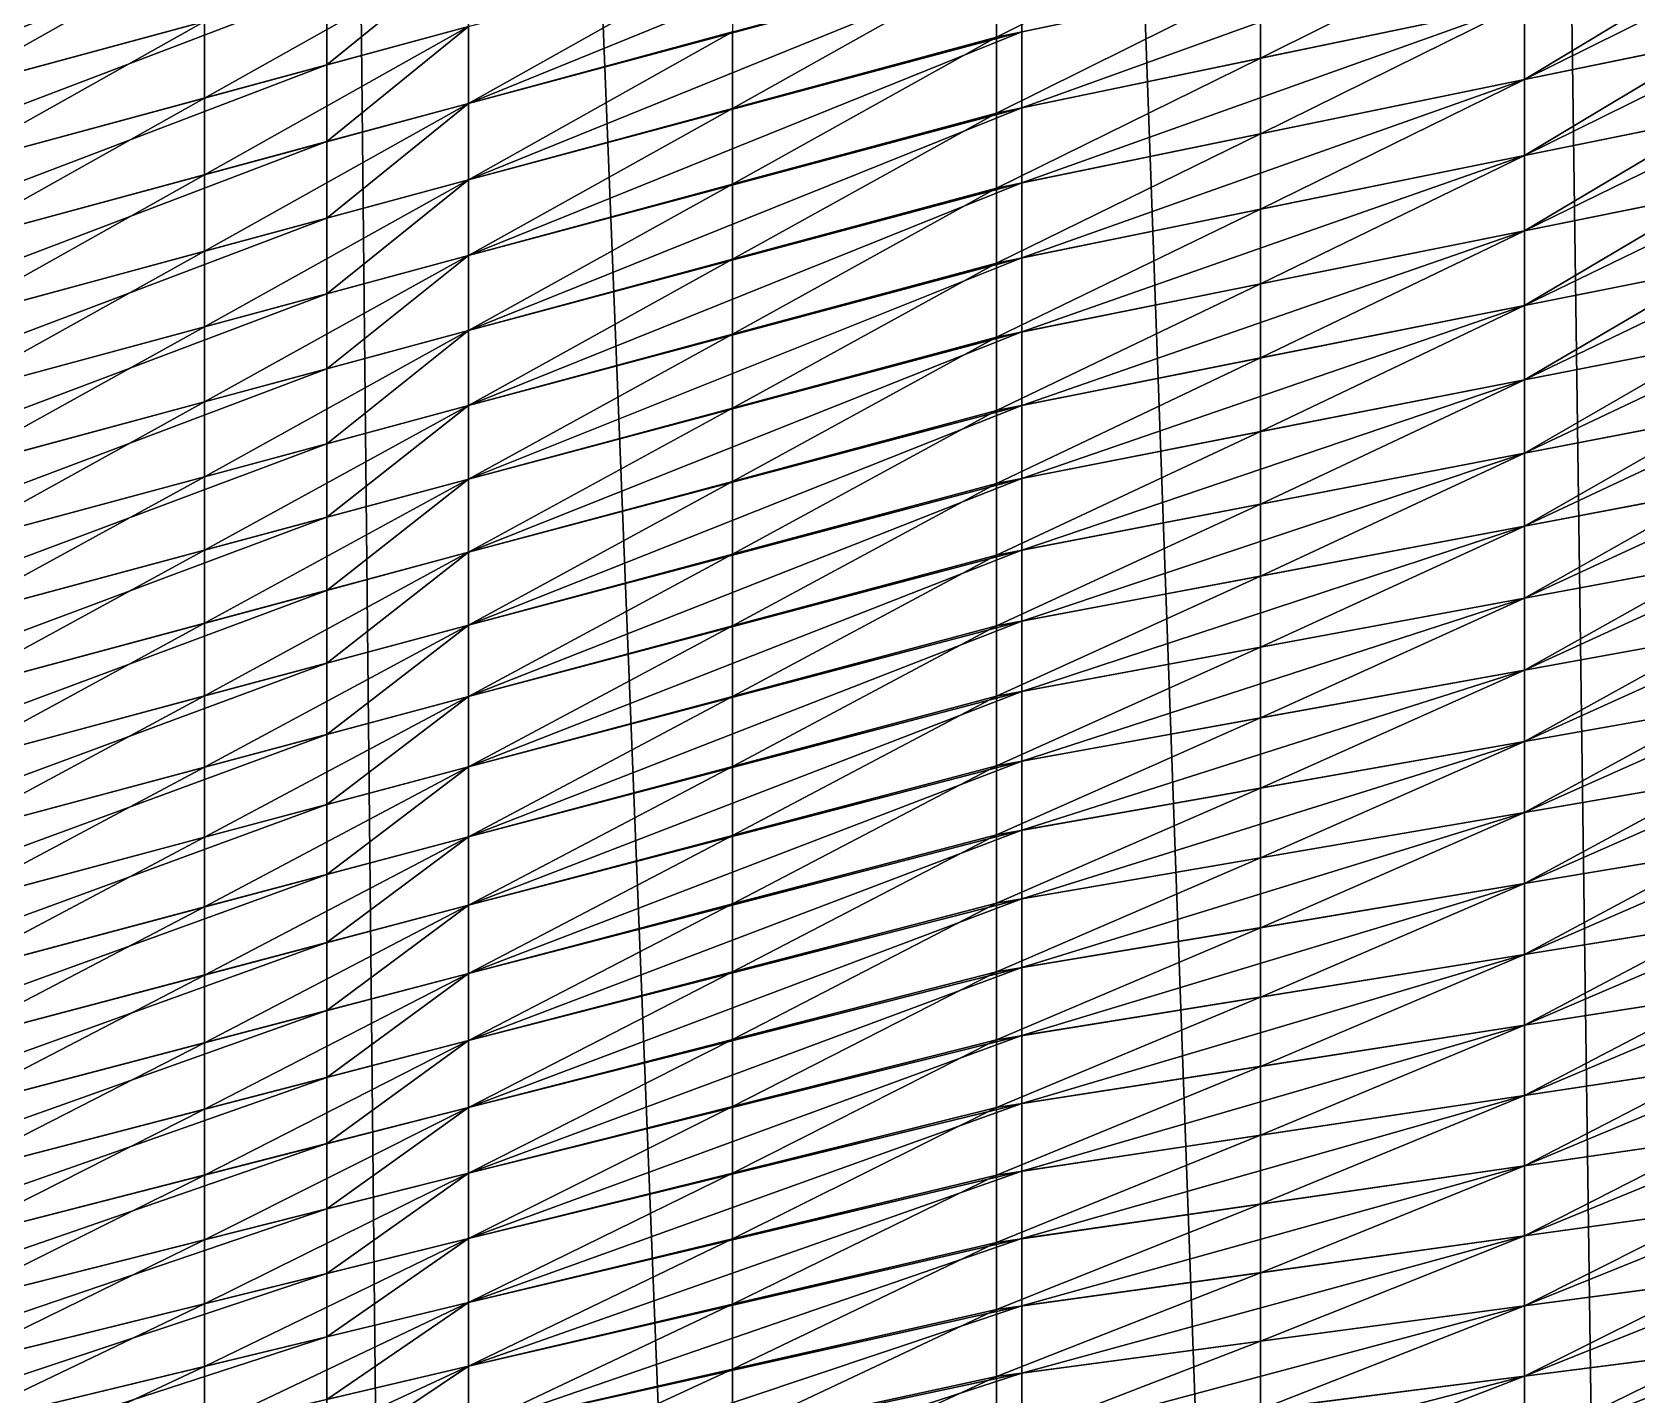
# Model space of a CAD drawing. Header units: metres. Extents: x -3 to 177, y -14 to 14.
# Drawn here: x 19.537 to 22.804, y 4.406 to 7.18 of the extents above; entities that cross this region are included whole.
import ezdxf

# ---------------------------------------------------------------- set-up
doc = ezdxf.new("R2010")
doc.units = ezdxf.units.M
doc.layers.add('ENGINE_ROOM', color=7, linetype='Continuous', true_color=0xa1acbe)
doc.layers.add('HULL', color=7, linetype='Continuous', true_color=0x528ba5)

msp = doc.modelspace()

# ---------------------------------------------------------------- linework, layer by layer
at = {"layer": 'ENGINE_ROOM'}
for points in [[(21.5517, 14.1752, 14.6089), (22.575, -14.2195, 14.6073), (22.575, 14.2195, 14.6073)], [(22.575, 14.2195, 14.6073), (22.9665, -14.2364, 14.6066), (22.9665, 14.2364, 14.6066)], [(22.575, 14.2195, 14.6073), (22.575, -14.2195, 14.6073), (22.9665, -14.2364, 14.6066)], [(20.425, 14.067, 14.613), (21.5517, -14.1752, 14.6089), (21.5517, 14.1752, 14.6089)], [(21.5517, 14.1752, 14.6089), (21.5517, -14.1752, 14.6089), (22.575, -14.2195, 14.6073)], [(20.1369, 14.0386, 14.6141), (20.425, -14.067, 14.613), (20.425, 14.067, 14.613)], [(20.425, 14.067, 14.613), (20.425, -14.067, 14.613), (21.5517, -14.1752, 14.6089)], [(18.7222, 13.8991, 14.6193), (20.1369, -14.0386, 14.6141), (20.1369, 14.0386, 14.6141)], [(20.1369, 14.0386, 14.6141), (20.1369, -14.0386, 14.6141), (20.425, -14.067, 14.613)], [(18.7222, 13.8991, 14.6193), (18.7222, -13.8991, 14.6193), (20.1369, -14.0386, 14.6141)], [(18.7222, 7.0439, 4.9233), (18.7222, 7.2017, 4.9908), (20.1369, 7.585, 4.6714)], [(18.7222, 7.0439, 4.9233), (20.1369, 7.585, 4.6714), (20.1369, 7.4272, 4.5999)], [(20.425, 7.035, 4.3103), (20.425, 7.1912, 4.3862), (21.5517, 7.4931, 4.1228)], [(20.425, 7.035, 4.3103), (21.5517, 7.4931, 4.1228), (21.5517, 7.3367, 4.0443)], [(18.7222, 6.8861, 4.8558), (18.7222, 7.0439, 4.9233), (20.1369, 7.4272, 4.5999)], [(18.7222, 6.8861, 4.8558), (20.1369, 7.4272, 4.5999), (20.1369, 7.2695, 4.5283)], [(21.5517, 7.026, 3.8834), (21.5517, 7.1807, 3.9652), (22.575, 7.3947, 3.7209)], [(21.5517, 7.026, 3.8834), (22.575, 7.3947, 3.7209), (22.575, 7.2384, 3.6387)], [(20.1369, 7.1132, 4.4535), (20.1369, 7.2695, 4.5283), (20.425, 7.3475, 4.4616)], [(20.1369, 7.1132, 4.4535), (20.425, 7.3475, 4.4616), (20.425, 7.1912, 4.3862)], [(20.425, 6.8792, 4.2339), (20.425, 7.035, 4.3103), (21.5517, 7.3367, 4.0443)], [(20.425, 6.8792, 4.2339), (21.5517, 7.3367, 4.0443), (21.5517, 7.1807, 3.9652)], [(22.575, 7.0835, 3.5538), (22.575, 7.2384, 3.6387), (22.9665, 7.3196, 3.5451)], [(22.575, 7.0835, 3.5538), (22.9665, 7.3196, 3.5451), (22.9665, 7.1639, 3.4602)], [(18.7222, 6.7302, 4.7841), (18.7222, 6.8861, 4.8558), (20.1369, 7.2695, 4.5283)], [(18.7222, 6.7302, 4.7841), (20.1369, 7.2695, 4.5283), (20.1369, 7.1132, 4.4535)], [(21.5517, 6.8731, 3.7984), (21.5517, 7.026, 3.8834), (22.575, 7.2384, 3.6387)], [(21.5517, 6.8731, 3.7984), (22.575, 7.2384, 3.6387), (22.575, 7.0835, 3.5538)], [(20.1369, 6.9571, 4.3783), (20.1369, 7.1132, 4.4535), (20.425, 7.1912, 4.3862)], [(20.1369, 6.9571, 4.3783), (20.425, 7.1912, 4.3862), (20.425, 7.035, 4.3103)], [(20.425, 6.7251, 4.1537), (20.425, 6.8792, 4.2339), (21.5517, 7.1807, 3.9652)], [(20.425, 6.7251, 4.1537), (21.5517, 7.1807, 3.9652), (21.5517, 7.026, 3.8834)], [(22.575, 6.9287, 3.4685), (22.575, 7.0835, 3.5538), (22.9665, 7.1639, 3.4602)], [(22.575, 6.9287, 3.4685), (22.9665, 7.1639, 3.4602), (22.9665, 7.0084, 3.375)], [(18.7222, 6.5743, 4.7122), (18.7222, 6.7302, 4.7841), (20.1369, 7.1132, 4.4535)], [(18.7222, 6.5743, 4.7122), (20.1369, 7.1132, 4.4535), (20.1369, 6.9571, 4.3783)], [(21.5517, 6.7204, 3.713), (21.5517, 6.8731, 3.7984), (22.575, 7.0835, 3.5538)], [(21.5517, 6.7204, 3.713), (22.575, 7.0835, 3.5538), (22.575, 6.9287, 3.4685)], [(20.1369, 6.8012, 4.3026), (20.1369, 6.9571, 4.3783), (20.425, 7.035, 4.3103)], [(20.1369, 6.8012, 4.3026), (20.425, 7.035, 4.3103), (20.425, 6.8792, 4.2339)], [(20.425, 6.5725, 4.071), (20.425, 6.7251, 4.1537), (21.5517, 7.026, 3.8834)], [(20.425, 6.5725, 4.071), (21.5517, 7.026, 3.8834), (21.5517, 6.8731, 3.7984)], [(22.575, 6.7758, 3.3802), (22.575, 6.9287, 3.4685), (22.9665, 7.0084, 3.375)], [(22.575, 6.7758, 3.3802), (22.9665, 7.0084, 3.375), (22.9665, 6.8546, 3.287)], [(18.7222, 6.4186, 4.64), (18.7222, 6.5743, 4.7122), (20.1369, 6.9571, 4.3783)], [(18.7222, 6.4186, 4.64), (20.1369, 6.9571, 4.3783), (20.1369, 6.8012, 4.3026)], [(21.5517, 6.5697, 3.624), (21.5517, 6.7204, 3.713), (22.575, 6.9287, 3.4685)], [(21.5517, 6.5697, 3.624), (22.575, 6.9287, 3.4685), (22.575, 6.7758, 3.3802)], [(20.1369, 6.6474, 4.2229), (20.1369, 6.8012, 4.3026), (20.425, 6.8792, 4.2339)], [(20.1369, 6.6474, 4.2229), (20.425, 6.8792, 4.2339), (20.425, 6.7251, 4.1537)], [(20.425, 6.4199, 3.9881), (20.425, 6.5725, 4.071), (21.5517, 6.8731, 3.7984)], [(20.425, 6.4199, 3.9881), (21.5517, 6.8731, 3.7984), (21.5517, 6.7204, 3.713)], [(22.575, 6.6236, 3.2907), (22.575, 6.7758, 3.3802), (22.9665, 6.8546, 3.287)], [(22.575, 6.6236, 3.2907), (22.9665, 6.8546, 3.287), (22.9665, 6.7014, 3.1979)], [(18.7222, 6.2655, 4.5624), (18.7222, 6.4186, 4.64), (20.1369, 6.8012, 4.3026)], [(18.7222, 6.2655, 4.5624), (20.1369, 6.8012, 4.3026), (20.1369, 6.6474, 4.2229)], [(21.5517, 6.4201, 3.5333), (21.5517, 6.5697, 3.624), (22.575, 6.7758, 3.3802)], [(21.5517, 6.4201, 3.5333), (22.575, 6.7758, 3.3802), (22.575, 6.6236, 3.2907)], [(20.1369, 6.4947, 4.1408), (20.1369, 6.6474, 4.2229), (20.425, 6.7251, 4.1537)], [(20.1369, 6.4947, 4.1408), (20.425, 6.7251, 4.1537), (20.425, 6.5725, 4.071)], [(20.425, 6.27, 3.9005), (20.425, 6.4199, 3.9881), (21.5517, 6.7204, 3.713)], [(20.425, 6.27, 3.9005), (21.5517, 6.7204, 3.713), (21.5517, 6.5697, 3.624)], [(22.575, 6.4722, 3.1997), (22.575, 6.6236, 3.2907), (22.9665, 6.7014, 3.1979)], [(22.575, 6.4722, 3.1997), (22.9665, 6.7014, 3.1979), (22.9665, 6.549, 3.1074)], [(18.7222, 6.1131, 4.4834), (18.7222, 6.2655, 4.5624), (20.1369, 6.6474, 4.2229)], [(18.7222, 6.1131, 4.4834), (20.1369, 6.6474, 4.2229), (20.1369, 6.4947, 4.1408)], [(21.5517, 6.2716, 3.4409), (21.5517, 6.4201, 3.5333), (22.575, 6.6236, 3.2907)], [(21.5517, 6.2716, 3.4409), (22.575, 6.6236, 3.2907), (22.575, 6.4722, 3.1997)], [(20.1369, 6.3422, 4.0585), (20.1369, 6.4947, 4.1408), (20.425, 6.5725, 4.071)], [(20.1369, 6.3422, 4.0585), (20.425, 6.5725, 4.071), (20.425, 6.4199, 3.9881)], [(20.425, 6.1211, 3.8113), (20.425, 6.27, 3.9005), (21.5517, 6.5697, 3.624)], [(20.425, 6.1211, 3.8113), (21.5517, 6.5697, 3.624), (21.5517, 6.4201, 3.5333)], [(22.575, 6.3228, 3.1057), (22.575, 6.4722, 3.1997), (22.9665, 6.549, 3.1074)], [(22.575, 6.3228, 3.1057), (22.9665, 6.549, 3.1074), (22.9665, 6.3983, 3.0143)], [(18.7222, 5.9607, 4.4044), (18.7222, 6.1131, 4.4834), (20.1369, 6.4947, 4.1408)], [(18.7222, 5.9607, 4.4044), (20.1369, 6.4947, 4.1408), (20.1369, 6.3422, 4.0585)], [(21.5517, 6.1255, 3.3446), (21.5517, 6.2716, 3.4409), (22.575, 6.4722, 3.1997)], [(21.5517, 6.1255, 3.3446), (22.575, 6.4722, 3.1997), (22.575, 6.3228, 3.1057)], [(20.1369, 6.1925, 3.9714), (20.1369, 6.3422, 4.0585), (20.425, 6.4199, 3.9881)], [(20.1369, 6.1925, 3.9714), (20.425, 6.4199, 3.9881), (20.425, 6.27, 3.9005)], [(20.425, 5.973, 3.7207), (20.425, 6.1211, 3.8113), (21.5517, 6.4201, 3.5333)], [(20.425, 5.973, 3.7207), (21.5517, 6.4201, 3.5333), (21.5517, 6.2716, 3.4409)], [(22.575, 6.1746, 3.0099), (22.575, 6.3228, 3.1057), (22.9665, 6.3983, 3.0143)], [(22.575, 6.1746, 3.0099), (22.9665, 6.3983, 3.0143), (22.9665, 6.2487, 2.9196)], [(18.7222, 5.8117, 4.3191), (18.7222, 5.9607, 4.4044), (20.1369, 6.3422, 4.0585)], [(18.7222, 5.8117, 4.3191), (20.1369, 6.3422, 4.0585), (20.1369, 6.1925, 3.9714)], [(21.5517, 5.981, 3.246), (21.5517, 6.1255, 3.3446), (22.575, 6.3228, 3.1057)], [(21.5517, 5.981, 3.246), (22.575, 6.3228, 3.1057), (22.575, 6.1746, 3.0099)], [(20.1369, 6.0437, 3.8825), (20.1369, 6.1925, 3.9714), (20.425, 6.27, 3.9005)], [(20.1369, 6.0437, 3.8825), (20.425, 6.27, 3.9005), (20.425, 6.1211, 3.8113)], [(20.425, 5.8276, 3.6257), (20.425, 5.973, 3.7207), (21.5517, 6.2716, 3.4409)], [(20.425, 5.8276, 3.6257), (21.5517, 6.2716, 3.4409), (21.5517, 6.1255, 3.3446)], [(22.575, 6.0276, 2.9124), (22.575, 6.1746, 3.0099), (22.9665, 6.2487, 2.9196)], [(22.575, 6.0276, 2.9124), (22.9665, 6.2487, 2.9196), (22.9665, 6.1001, 2.8233)], [(18.7222, 5.6637, 4.2322), (18.7222, 5.8117, 4.3191), (20.1369, 6.1925, 3.9714)], [(18.7222, 5.6637, 4.2322), (20.1369, 6.1925, 3.9714), (20.1369, 6.0437, 3.8825)], [(21.5517, 5.838, 3.1451), (21.5517, 5.981, 3.246), (22.575, 6.1746, 3.0099)], [(21.5517, 5.838, 3.1451), (22.575, 6.1746, 3.0099), (22.575, 6.0276, 2.9124)], [(20.1369, 5.8957, 3.7924), (20.1369, 6.0437, 3.8825), (20.425, 6.1211, 3.8113)], [(20.1369, 5.8957, 3.7924), (20.425, 6.1211, 3.8113), (20.425, 5.973, 3.7207)], [(20.425, 5.6844, 3.5276), (20.425, 5.8276, 3.6257), (21.5517, 6.1255, 3.3446)], [(20.425, 5.6844, 3.5276), (21.5517, 6.1255, 3.3446), (21.5517, 5.981, 3.246)], [(22.575, 5.8814, 2.8137), (22.575, 6.0276, 2.9124), (22.9665, 6.1001, 2.8233)], [(22.575, 5.8814, 2.8137), (22.9665, 6.1001, 2.8233), (22.9665, 5.9523, 2.7261)], [(18.7222, 5.5161, 4.1446), (18.7222, 5.6637, 4.2322), (20.1369, 6.0437, 3.8825)], [(18.7222, 5.5161, 4.1446), (20.1369, 6.0437, 3.8825), (20.1369, 5.8957, 3.7924)], [(21.5517, 5.6962, 3.0427), (21.5517, 5.838, 3.1451), (22.575, 6.0276, 2.9124)], [(21.5517, 5.6962, 3.0427), (22.575, 6.0276, 2.9124), (22.575, 5.8814, 2.8137)], [(20.425, 5.5423, 3.4278), (20.425, 5.6844, 3.5276), (21.5517, 5.981, 3.246)], [(20.425, 5.5423, 3.4278), (21.5517, 5.981, 3.246), (21.5517, 5.838, 3.1451)], [(20.1369, 5.7505, 3.6978), (20.1369, 5.8957, 3.7924), (20.425, 5.973, 3.7207)], [(20.1369, 5.7505, 3.6978), (20.425, 5.973, 3.7207), (20.425, 5.8276, 3.6257)], [(22.575, 5.7361, 2.7138), (22.575, 5.8814, 2.8137), (22.9665, 5.9523, 2.7261)], [(22.575, 5.7361, 2.7138), (22.9665, 5.9523, 2.7261), (22.9665, 5.8052, 2.6278)], [(18.7222, 5.3716, 4.0519), (18.7222, 5.5161, 4.1446), (20.1369, 5.8957, 3.7924)], [(18.7222, 5.3716, 4.0519), (20.1369, 5.8957, 3.7924), (20.1369, 5.7505, 3.6978)], [(21.5517, 5.5556, 2.9386), (21.5517, 5.6962, 3.0427), (22.575, 5.8814, 2.8137)], [(21.5517, 5.5556, 2.9386), (22.575, 5.8814, 2.8137), (22.575, 5.7361, 2.7138)], [(20.1369, 5.6075, 3.5999), (20.1369, 5.7505, 3.6978), (20.425, 5.8276, 3.6257)], [(20.1369, 5.6075, 3.5999), (20.425, 5.8276, 3.6257), (20.425, 5.6844, 3.5276)], [(20.425, 5.4027, 3.3245), (20.425, 5.5423, 3.4278), (21.5517, 5.838, 3.1451)], [(20.425, 5.4027, 3.3245), (21.5517, 5.838, 3.1451), (21.5517, 5.6962, 3.0427)], [(22.575, 5.5913, 2.6133), (22.575, 5.7361, 2.7138), (22.9665, 5.8052, 2.6278)], [(22.575, 5.5913, 2.6133), (22.9665, 5.8052, 2.6278), (22.9665, 5.6585, 2.5291)], [(18.7222, 5.23, 3.9548), (18.7222, 5.3716, 4.0519), (20.1369, 5.7505, 3.6978)], [(18.7222, 5.23, 3.9548), (20.1369, 5.7505, 3.6978), (20.1369, 5.6075, 3.5999)], [(21.5517, 5.4156, 2.8336), (21.5517, 5.5556, 2.9386), (22.575, 5.7361, 2.7138)], [(21.5517, 5.4156, 2.8336), (22.575, 5.7361, 2.7138), (22.575, 5.5913, 2.6133)], [(20.425, 5.2641, 3.2199), (20.425, 5.4027, 3.3245), (21.5517, 5.6962, 3.0427)], [(20.425, 5.2641, 3.2199), (21.5517, 5.6962, 3.0427), (21.5517, 5.5556, 2.9386)], [(20.1369, 5.4656, 3.5004), (20.1369, 5.6075, 3.5999), (20.425, 5.6844, 3.5276)], [(20.1369, 5.4656, 3.5004), (20.425, 5.6844, 3.5276), (20.425, 5.5423, 3.4278)], [(22.575, 5.4467, 2.5126), (22.575, 5.5913, 2.6133), (22.9665, 5.6585, 2.5291)], [(22.575, 5.4467, 2.5126), (22.9665, 5.6585, 2.5291), (22.9665, 5.512, 2.4301)], [(18.7222, 5.089, 3.8569), (18.7222, 5.23, 3.9548), (20.1369, 5.6075, 3.5999)], [(18.7222, 5.089, 3.8569), (20.1369, 5.6075, 3.5999), (20.1369, 5.4656, 3.5004)], [(21.5517, 5.2761, 2.7281), (21.5517, 5.4156, 2.8336), (22.575, 5.5913, 2.6133)], [(21.5517, 5.2761, 2.7281), (22.575, 5.5913, 2.6133), (22.575, 5.4467, 2.5126)], [(20.425, 5.1273, 3.1132), (20.425, 5.2641, 3.2199), (21.5517, 5.5556, 2.9386)], [(20.425, 5.1273, 3.1132), (21.5517, 5.5556, 2.9386), (21.5517, 5.4156, 2.8336)], [(20.1369, 5.3266, 3.3969), (20.1369, 5.4656, 3.5004), (20.425, 5.5423, 3.4278)], [(20.1369, 5.3266, 3.3969), (20.425, 5.5423, 3.4278), (20.425, 5.4027, 3.3245)], [(22.575, 5.3027, 2.4111), (22.575, 5.4467, 2.5126), (22.9665, 5.512, 2.4301)], [(22.575, 5.3027, 2.4111), (22.9665, 5.512, 2.4301), (22.9665, 5.3659, 2.3307)], [(18.7222, 4.9527, 3.7526), (18.7222, 5.089, 3.8569), (20.1369, 5.4656, 3.5004)], [(18.7222, 4.9527, 3.7526), (20.1369, 5.4656, 3.5004), (20.1369, 5.3266, 3.3969)], [(21.5517, 5.1375, 2.6214), (21.5517, 5.2761, 2.7281), (22.575, 5.4467, 2.5126)], [(21.5517, 5.1375, 2.6214), (22.575, 5.4467, 2.5126), (22.575, 5.3027, 2.4111)], [(20.1369, 5.1885, 3.2923), (20.1369, 5.3266, 3.3969), (20.425, 5.4027, 3.3245)], [(20.1369, 5.1885, 3.2923), (20.425, 5.4027, 3.3245), (20.425, 5.2641, 3.2199)], [(20.425, 4.9914, 3.0052), (20.425, 5.1273, 3.1132), (21.5517, 5.4156, 2.8336)], [(20.425, 4.9914, 3.0052), (21.5517, 5.4156, 2.8336), (21.5517, 5.2761, 2.7281)], [(22.575, 5.1588, 2.3096), (22.575, 5.3027, 2.4111), (22.9665, 5.3659, 2.3307)], [(22.575, 5.1588, 2.3096), (22.9665, 5.3659, 2.3307), (22.9665, 5.2199, 2.2312)], [(18.7222, 4.8169, 3.6475), (18.7222, 4.9527, 3.7526), (20.1369, 5.3266, 3.3969)], [(18.7222, 4.8169, 3.6475), (20.1369, 5.3266, 3.3969), (20.1369, 5.1885, 3.2923)], [(21.5517, 4.9989, 2.5146), (21.5517, 5.1375, 2.6214), (22.575, 5.3027, 2.4111)], [(21.5517, 4.9989, 2.5146), (22.575, 5.3027, 2.4111), (22.575, 5.1588, 2.3096)], [(20.1369, 5.0524, 3.1851), (20.1369, 5.1885, 3.2923), (20.425, 5.2641, 3.2199)], [(20.1369, 5.0524, 3.1851), (20.425, 5.2641, 3.2199), (20.425, 5.1273, 3.1132)], [(20.425, 4.8576, 2.895), (20.425, 4.9914, 3.0052), (21.5517, 5.2761, 2.7281)], [(20.425, 4.8576, 2.895), (21.5517, 5.2761, 2.7281), (21.5517, 5.1375, 2.6214)], [(22.575, 5.0156, 2.2071), (22.575, 5.1588, 2.3096), (22.9665, 5.2199, 2.2312)], [(22.575, 5.0156, 2.2071), (22.9665, 5.2199, 2.2312), (22.9665, 5.0746, 2.1308)], [(18.7222, 4.6845, 3.5384), (18.7222, 4.8169, 3.6475), (20.1369, 5.1885, 3.2923)], [(18.7222, 4.6845, 3.5384), (20.1369, 5.1885, 3.2923), (20.1369, 5.0524, 3.1851)], [(20.425, 4.7246, 2.7839), (20.425, 4.8576, 2.895), (21.5517, 5.1375, 2.6214)], [(20.425, 4.7246, 2.7839), (21.5517, 5.1375, 2.6214), (21.5517, 4.9989, 2.5146)], [(21.5517, 4.8614, 2.4064), (21.5517, 4.9989, 2.5146), (22.575, 5.1588, 2.3096)], [(21.5517, 4.8614, 2.4064), (22.575, 5.1588, 2.3096), (22.575, 5.0156, 2.2071)], [(20.1369, 4.9175, 3.0766), (20.1369, 5.0524, 3.1851), (20.425, 5.1273, 3.1132)], [(20.1369, 4.9175, 3.0766), (20.425, 5.1273, 3.1132), (20.425, 4.9914, 3.0052)], [(22.575, 4.8725, 2.1044), (22.575, 5.0156, 2.2071), (22.9665, 5.0746, 2.1308)], [(22.575, 4.8725, 2.1044), (22.9665, 5.0746, 2.1308), (22.9665, 4.9293, 2.0303)], [(18.7222, 4.5542, 3.4269), (18.7222, 4.6845, 3.5384), (20.1369, 5.0524, 3.1851)], [(18.7222, 4.5542, 3.4269), (20.1369, 5.0524, 3.1851), (20.1369, 4.9175, 3.0766)], [(20.425, 4.5939, 2.6705), (20.425, 4.7246, 2.7839), (21.5517, 4.9989, 2.5146)], [(20.425, 4.5939, 2.6705), (21.5517, 4.9989, 2.5146), (21.5517, 4.8614, 2.4064)], [(21.5517, 4.7241, 2.2981), (21.5517, 4.8614, 2.4064), (22.575, 5.0156, 2.2071)], [(21.5517, 4.7241, 2.2981), (22.575, 5.0156, 2.2071), (22.575, 4.8725, 2.1044)], [(20.1369, 4.7849, 2.9654), (20.1369, 4.9175, 3.0766), (20.425, 4.9914, 3.0052)], [(20.1369, 4.7849, 2.9654), (20.425, 4.9914, 3.0052), (20.425, 4.8576, 2.895)], [(18.7222, 4.4275, 3.3115), (18.7222, 4.5542, 3.4269), (20.1369, 4.9175, 3.0766)], [(18.7222, 4.4275, 3.3115), (20.1369, 4.9175, 3.0766), (20.1369, 4.7849, 2.9654)], [(22.575, 4.7296, 2.0017), (22.575, 4.8725, 2.1044), (22.9665, 4.9293, 2.0303)], [(22.575, 4.7296, 2.0017), (22.9665, 4.9293, 2.0303), (22.9665, 4.7841, 1.9299)], [(21.5517, 4.5871, 2.1893), (21.5517, 4.7241, 2.2981), (22.575, 4.8725, 2.1044)], [(21.5517, 4.5871, 2.1893), (22.575, 4.8725, 2.1044), (22.575, 4.7296, 2.0017)], [(20.1369, 4.6533, 2.8533), (20.1369, 4.7849, 2.9654), (20.425, 4.8576, 2.895)], [(20.1369, 4.6533, 2.8533), (20.425, 4.8576, 2.895), (20.425, 4.7246, 2.7839)], [(20.425, 4.4644, 2.556), (20.425, 4.5939, 2.6705), (21.5517, 4.8614, 2.4064)], [(20.425, 4.4644, 2.556), (21.5517, 4.8614, 2.4064), (21.5517, 4.7241, 2.2981)], [(18.7222, 4.3029, 3.1941), (18.7222, 4.4275, 3.3115), (20.1369, 4.7849, 2.9654)], [(18.7222, 4.3029, 3.1941), (20.1369, 4.7849, 2.9654), (20.1369, 4.6533, 2.8533)], [(22.575, 4.5871, 1.8985), (22.575, 4.7296, 2.0017), (22.9665, 4.7841, 1.9299)], [(22.575, 4.5871, 1.8985), (22.9665, 4.7841, 1.9299), (22.9665, 4.6393, 1.8291)], [(20.1369, 4.5243, 2.7385), (20.1369, 4.6533, 2.8533), (20.425, 4.7246, 2.7839)], [(20.1369, 4.5243, 2.7385), (20.425, 4.7246, 2.7839), (20.425, 4.5939, 2.6705)], [(20.425, 4.3365, 2.4401), (20.425, 4.4644, 2.556), (21.5517, 4.7241, 2.2981)], [(20.425, 4.3365, 2.4401), (21.5517, 4.7241, 2.2981), (21.5517, 4.5871, 2.1893)], [(21.5517, 4.4506, 2.0799), (21.5517, 4.5871, 2.1893), (22.575, 4.7296, 2.0017)], [(21.5517, 4.4506, 2.0799), (22.575, 4.7296, 2.0017), (22.575, 4.5871, 1.8985)], [(18.7222, 4.1824, 3.0728), (18.7222, 4.3029, 3.1941), (20.1369, 4.6533, 2.8533)], [(18.7222, 4.1824, 3.0728), (20.1369, 4.6533, 2.8533), (20.1369, 4.5243, 2.7385)], [(22.575, 4.4445, 1.7954), (22.575, 4.5871, 1.8985), (22.9665, 4.6393, 1.8291)], [(22.575, 4.4445, 1.7954), (22.9665, 4.6393, 1.8291), (22.9665, 4.4944, 1.7285)], [(20.1369, 4.3968, 2.6224), (20.1369, 4.5243, 2.7385), (20.425, 4.5939, 2.6705)], [(20.1369, 4.3968, 2.6224), (20.425, 4.5939, 2.6705), (20.425, 4.4644, 2.556)], [(20.425, 4.2098, 2.3231), (20.425, 4.3365, 2.4401), (21.5517, 4.5871, 2.1893)], [(20.425, 4.2098, 2.3231), (21.5517, 4.5871, 2.1893), (21.5517, 4.4506, 2.0799)], [(21.5517, 4.3142, 1.9704), (21.5517, 4.4506, 2.0799), (22.575, 4.5871, 1.8985)], [(21.5517, 4.3142, 1.9704), (22.575, 4.5871, 1.8985), (22.575, 4.4445, 1.7954)], [(18.7222, 4.065, 2.9489), (18.7222, 4.1824, 3.0728), (20.1369, 4.5243, 2.7385)], [(18.7222, 4.065, 2.9489), (20.1369, 4.5243, 2.7385), (20.1369, 4.3968, 2.6224)], [(22.575, 4.3021, 1.6922), (22.575, 4.4445, 1.7954), (22.9665, 4.4944, 1.7285)], [(22.575, 4.3021, 1.6922), (22.9665, 4.4944, 1.7285), (22.9665, 4.3495, 1.6278)], [(20.1369, 4.2713, 2.5047), (20.1369, 4.3968, 2.6224), (20.425, 4.4644, 2.556)], [(20.1369, 4.2713, 2.5047), (20.425, 4.4644, 2.556), (20.425, 4.3365, 2.4401)], [(20.425, 4.084, 2.2055), (20.425, 4.2098, 2.3231), (21.5517, 4.4506, 2.0799)], [(20.425, 4.084, 2.2055), (21.5517, 4.4506, 2.0799), (21.5517, 4.3142, 1.9704)], [(21.5517, 4.1781, 1.8606), (21.5517, 4.3142, 1.9704), (22.575, 4.4445, 1.7954)], [(21.5517, 4.1781, 1.8606), (22.575, 4.4445, 1.7954), (22.575, 4.3021, 1.6922)]]:
    msp.add_3dface(points, dxfattribs=at)
at = {"layer": 'HULL'}
for points in [[(21.5, 7.1699, 3.9775), (21.5, 7.3259, 4.0566), (22.0375, 7.439, 3.9287)], [(21.5, 7.1699, 3.9775), (22.0375, 7.439, 3.9287), (22.0375, 7.2823, 3.8492)], [(22.0375, 7.1268, 3.7672), (22.0375, 7.2823, 3.8492), (22.575, 7.3947, 3.7209)], [(22.0375, 7.1268, 3.7672), (22.575, 7.3947, 3.7209), (22.575, 7.2384, 3.6387)], [(19.35, 7.0562, 4.7104), (19.35, 7.214, 4.7798), (19.8875, 7.3596, 4.6569)], [(19.35, 7.0562, 4.7104), (19.8875, 7.3596, 4.6569), (19.8875, 7.2019, 4.586)], [(19.8875, 7.0456, 4.5118), (19.8875, 7.2019, 4.586), (20.425, 7.3475, 4.4616)], [(19.8875, 7.0456, 4.5118), (20.425, 7.3475, 4.4616), (20.425, 7.1912, 4.3862)], [(20.425, 7.035, 4.3103), (20.425, 7.1912, 4.3862), (20.9625, 7.3367, 4.2606)], [(20.425, 7.035, 4.3103), (20.9625, 7.3367, 4.2606), (20.9625, 7.1804, 4.1835)], [(20.9625, 7.0245, 4.1057), (20.9625, 7.1804, 4.1835), (21.5, 7.3259, 4.0566)], [(20.9625, 7.0245, 4.1057), (21.5, 7.3259, 4.0566), (21.5, 7.1699, 3.9775)], [(22.575, 7.0835, 3.5538), (22.575, 7.2384, 3.6387), (23.1125, 7.3499, 3.5101)], [(22.575, 7.0835, 3.5538), (23.1125, 7.3499, 3.5101), (23.1125, 7.194, 3.4253)], [(21.5, 7.0153, 3.8958), (21.5, 7.1699, 3.9775), (22.0375, 7.2823, 3.8492)], [(21.5, 7.0153, 3.8958), (22.0375, 7.2823, 3.8492), (22.0375, 7.1268, 3.7672)], [(22.0375, 6.973, 3.6822), (22.0375, 7.1268, 3.7672), (22.575, 7.2384, 3.6387)], [(22.0375, 6.973, 3.6822), (22.575, 7.2384, 3.6387), (22.575, 7.0835, 3.5538)], [(19.35, 6.9001, 4.6374), (19.35, 7.0562, 4.7104), (19.8875, 7.2019, 4.586)], [(19.35, 6.9001, 4.6374), (19.8875, 7.2019, 4.586), (19.8875, 7.0456, 4.5118)], [(19.8875, 6.8896, 4.4371), (19.8875, 7.0456, 4.5118), (20.425, 7.1912, 4.3862)], [(19.8875, 6.8896, 4.4371), (20.425, 7.1912, 4.3862), (20.425, 7.035, 4.3103)], [(22.575, 6.9287, 3.4685), (22.575, 7.0835, 3.5538), (23.1125, 7.194, 3.4253)], [(22.575, 6.9287, 3.4685), (23.1125, 7.194, 3.4253), (23.1125, 7.0382, 3.3401)], [(20.425, 6.8792, 4.2339), (20.425, 7.035, 4.3103), (20.9625, 7.1804, 4.1835)], [(20.425, 6.8792, 4.2339), (20.9625, 7.1804, 4.1835), (20.9625, 7.0245, 4.1057)], [(20.9625, 6.8702, 4.0248), (20.9625, 7.0245, 4.1057), (21.5, 7.1699, 3.9775)], [(20.9625, 6.8702, 4.0248), (21.5, 7.1699, 3.9775), (21.5, 7.0153, 3.8958)], [(21.5, 6.8625, 3.8107), (21.5, 7.0153, 3.8958), (22.0375, 7.1268, 3.7672)], [(21.5, 6.8625, 3.8107), (22.0375, 7.1268, 3.7672), (22.0375, 6.973, 3.6822)], [(22.0375, 6.8193, 3.5969), (22.0375, 6.973, 3.6822), (22.575, 7.0835, 3.5538)], [(22.0375, 6.8193, 3.5969), (22.575, 7.0835, 3.5538), (22.575, 6.9287, 3.4685)], [(19.35, 6.7442, 4.564), (19.35, 6.9001, 4.6374), (19.8875, 7.0456, 4.5118)], [(19.35, 6.7442, 4.564), (19.8875, 7.0456, 4.5118), (19.8875, 6.8896, 4.4371)], [(19.8875, 6.7338, 4.3621), (19.8875, 6.8896, 4.4371), (20.425, 7.035, 4.3103)], [(19.8875, 6.7338, 4.3621), (20.425, 7.035, 4.3103), (20.425, 6.8792, 4.2339)], [(20.425, 6.7251, 4.1537), (20.425, 6.8792, 4.2339), (20.9625, 7.0245, 4.1057)], [(20.425, 6.7251, 4.1537), (20.9625, 7.0245, 4.1057), (20.9625, 6.8702, 4.0248)], [(22.575, 6.7758, 3.3802), (22.575, 6.9287, 3.4685), (23.1125, 7.0382, 3.3401)], [(22.575, 6.7758, 3.3802), (23.1125, 7.0382, 3.3401), (23.1125, 6.884, 3.2522)], [(20.9625, 6.7175, 3.9409), (20.9625, 6.8702, 4.0248), (21.5, 7.0153, 3.8958)], [(20.9625, 6.7175, 3.9409), (21.5, 7.0153, 3.8958), (21.5, 6.8625, 3.8107)], [(21.5, 6.7098, 3.7254), (21.5, 6.8625, 3.8107), (22.0375, 6.973, 3.6822)], [(21.5, 6.7098, 3.7254), (22.0375, 6.973, 3.6822), (22.0375, 6.8193, 3.5969)], [(22.0375, 6.6676, 3.5083), (22.0375, 6.8193, 3.5969), (22.575, 6.9287, 3.4685)], [(22.0375, 6.6676, 3.5083), (22.575, 6.9287, 3.4685), (22.575, 6.7758, 3.3802)], [(19.35, 6.5884, 4.4903), (19.35, 6.7442, 4.564), (19.8875, 6.8896, 4.4371)], [(19.35, 6.5884, 4.4903), (19.8875, 6.8896, 4.4371), (19.8875, 6.7338, 4.3621)], [(19.8875, 6.58, 4.2827), (19.8875, 6.7338, 4.3621), (20.425, 6.8792, 4.2339)], [(19.8875, 6.58, 4.2827), (20.425, 6.8792, 4.2339), (20.425, 6.7251, 4.1537)], [(20.425, 6.5725, 4.071), (20.425, 6.7251, 4.1537), (20.9625, 6.8702, 4.0248)], [(20.425, 6.5725, 4.071), (20.9625, 6.8702, 4.0248), (20.9625, 6.7175, 3.9409)], [(20.9625, 6.5649, 3.8567), (20.9625, 6.7175, 3.9409), (21.5, 6.8625, 3.8107)], [(20.9625, 6.5649, 3.8567), (21.5, 6.8625, 3.8107), (21.5, 6.7098, 3.7254)], [(22.575, 6.6236, 3.2907), (22.575, 6.7758, 3.3802), (23.1125, 6.884, 3.2522)], [(22.575, 6.6236, 3.2907), (23.1125, 6.884, 3.2522), (23.1125, 6.7304, 3.1633)], [(21.5, 6.5593, 3.6363), (21.5, 6.7098, 3.7254), (22.0375, 6.8193, 3.5969)], [(21.5, 6.5593, 3.6363), (22.0375, 6.8193, 3.5969), (22.0375, 6.6676, 3.5083)], [(22.0375, 6.5167, 3.4181), (22.0375, 6.6676, 3.5083), (22.575, 6.7758, 3.3802)], [(22.0375, 6.5167, 3.4181), (22.575, 6.7758, 3.3802), (22.575, 6.6236, 3.2907)], [(19.35, 6.4349, 4.4117), (19.35, 6.5884, 4.4903), (19.8875, 6.7338, 4.3621)], [(19.35, 6.4349, 4.4117), (19.8875, 6.7338, 4.3621), (19.8875, 6.58, 4.2827)], [(22.575, 6.4722, 3.1997), (22.575, 6.6236, 3.2907), (23.1125, 6.7304, 3.1633)], [(22.575, 6.4722, 3.1997), (23.1125, 6.7304, 3.1633), (23.1125, 6.5776, 3.073)], [(19.8875, 6.4275, 4.2012), (19.8875, 6.58, 4.2827), (20.425, 6.7251, 4.1537)], [(19.8875, 6.4275, 4.2012), (20.425, 6.7251, 4.1537), (20.425, 6.5725, 4.071)], [(20.425, 6.4199, 3.9881), (20.425, 6.5725, 4.071), (20.9625, 6.7175, 3.9409)], [(20.425, 6.4199, 3.9881), (20.9625, 6.7175, 3.9409), (20.9625, 6.5649, 3.8567)], [(20.9625, 6.4147, 3.7684), (20.9625, 6.5649, 3.8567), (21.5, 6.7098, 3.7254)], [(20.9625, 6.4147, 3.7684), (21.5, 6.7098, 3.7254), (21.5, 6.5593, 3.6363)], [(21.5, 6.4098, 3.5456), (21.5, 6.5593, 3.6363), (22.0375, 6.6676, 3.5083)], [(21.5, 6.4098, 3.5456), (22.0375, 6.6676, 3.5083), (22.0375, 6.5167, 3.4181)], [(22.0375, 6.3668, 3.3264), (22.0375, 6.5167, 3.4181), (22.575, 6.6236, 3.2907)], [(22.0375, 6.3668, 3.3264), (22.575, 6.6236, 3.2907), (22.575, 6.4722, 3.1997)], [(19.35, 6.2824, 4.3314), (19.35, 6.4349, 4.4117), (19.8875, 6.58, 4.2827)], [(19.35, 6.2824, 4.3314), (19.8875, 6.58, 4.2827), (19.8875, 6.4275, 4.2012)], [(19.8875, 6.275, 4.1195), (19.8875, 6.4275, 4.2012), (20.425, 6.5725, 4.071)], [(19.8875, 6.275, 4.1195), (20.425, 6.5725, 4.071), (20.425, 6.4199, 3.9881)], [(22.575, 6.3228, 3.1057), (22.575, 6.4722, 3.1997), (23.1125, 6.5776, 3.073)], [(22.575, 6.3228, 3.1057), (23.1125, 6.5776, 3.073), (23.1125, 6.4265, 2.9802)], [(20.425, 6.27, 3.9005), (20.425, 6.4199, 3.9881), (20.9625, 6.5649, 3.8567)], [(20.425, 6.27, 3.9005), (20.9625, 6.5649, 3.8567), (20.9625, 6.4147, 3.7684)], [(20.9625, 6.2655, 3.6784), (20.9625, 6.4147, 3.7684), (21.5, 6.5593, 3.6363)], [(20.9625, 6.2655, 3.6784), (21.5, 6.5593, 3.6363), (21.5, 6.4098, 3.5456)], [(21.5, 6.2614, 3.4531), (21.5, 6.4098, 3.5456), (22.0375, 6.5167, 3.4181)], [(21.5, 6.2614, 3.4531), (22.0375, 6.5167, 3.4181), (22.0375, 6.3668, 3.3264)], [(22.0375, 6.2192, 3.2312), (22.0375, 6.3668, 3.3264), (22.575, 6.4722, 3.1997)], [(22.0375, 6.2192, 3.2312), (22.575, 6.4722, 3.1997), (22.575, 6.3228, 3.1057)], [(19.35, 6.13, 4.2509), (19.35, 6.2824, 4.3314), (19.8875, 6.4275, 4.2012)], [(19.35, 6.13, 4.2509), (19.8875, 6.4275, 4.2012), (19.8875, 6.275, 4.1195)], [(19.8875, 6.1254, 4.0327), (19.8875, 6.275, 4.1195), (20.425, 6.4199, 3.9881)], [(19.8875, 6.1254, 4.0327), (20.425, 6.4199, 3.9881), (20.425, 6.27, 3.9005)], [(20.425, 6.1211, 3.8113), (20.425, 6.27, 3.9005), (20.9625, 6.4147, 3.7684)], [(20.425, 6.1211, 3.8113), (20.9625, 6.4147, 3.7684), (20.9625, 6.2655, 3.6784)], [(20.9625, 6.1172, 3.5869), (20.9625, 6.2655, 3.6784), (21.5, 6.4098, 3.5456)], [(20.9625, 6.1172, 3.5869), (21.5, 6.4098, 3.5456), (21.5, 6.2614, 3.4531)], [(22.575, 6.1746, 3.0099), (22.575, 6.3228, 3.1057), (23.1125, 6.4265, 2.9802)], [(22.575, 6.1746, 3.0099), (23.1125, 6.4265, 2.9802), (23.1125, 6.2763, 2.8859)], [(21.5, 6.1155, 3.3566), (21.5, 6.2614, 3.4531), (22.0375, 6.3668, 3.3264)], [(21.5, 6.1155, 3.3566), (22.0375, 6.3668, 3.3264), (22.0375, 6.2192, 3.2312)], [(22.0375, 6.0729, 3.1339), (22.0375, 6.2192, 3.2312), (22.575, 6.3228, 3.1057)], [(22.0375, 6.0729, 3.1339), (22.575, 6.3228, 3.1057), (22.575, 6.1746, 3.0099)], [(19.35, 5.9807, 4.1648), (19.35, 6.13, 4.2509), (19.8875, 6.275, 4.1195)], [(19.35, 5.9807, 4.1648), (19.8875, 6.275, 4.1195), (19.8875, 6.1254, 4.0327)], [(22.575, 6.0276, 2.9124), (22.575, 6.1746, 3.0099), (23.1125, 6.2763, 2.8859)], [(22.575, 6.0276, 2.9124), (23.1125, 6.2763, 2.8859), (23.1125, 6.1272, 2.7901)], [(19.8875, 5.9767, 3.9441), (19.8875, 6.1254, 4.0327), (20.425, 6.27, 3.9005)], [(19.8875, 5.9767, 3.9441), (20.425, 6.27, 3.9005), (20.425, 6.1211, 3.8113)], [(20.425, 5.973, 3.7207), (20.425, 6.1211, 3.8113), (20.9625, 6.2655, 3.6784)], [(20.425, 5.973, 3.7207), (20.9625, 6.2655, 3.6784), (20.9625, 6.1172, 3.5869)], [(20.9625, 5.9716, 3.4912), (20.9625, 6.1172, 3.5869), (21.5, 6.2614, 3.4531)], [(20.9625, 5.9716, 3.4912), (21.5, 6.2614, 3.4531), (21.5, 6.1155, 3.3566)], [(21.5, 5.9712, 3.2579), (21.5, 6.1155, 3.3566), (22.0375, 6.2192, 3.2312)], [(21.5, 5.9712, 3.2579), (22.0375, 6.2192, 3.2312), (22.0375, 6.0729, 3.1339)], [(22.0375, 5.928, 3.0346), (22.0375, 6.0729, 3.1339), (22.575, 6.1746, 3.0099)], [(22.0375, 5.928, 3.0346), (22.575, 6.1746, 3.0099), (22.575, 6.0276, 2.9124)], [(19.35, 5.8323, 4.077), (19.35, 5.9807, 4.1648), (19.8875, 6.1254, 4.0327)], [(19.35, 5.8323, 4.077), (19.8875, 6.1254, 4.0327), (19.8875, 5.9767, 3.9441)], [(19.8875, 5.8288, 3.8545), (19.8875, 5.9767, 3.9441), (20.425, 6.1211, 3.8113)], [(19.8875, 5.8288, 3.8545), (20.425, 6.1211, 3.8113), (20.425, 5.973, 3.7207)], [(20.425, 5.8276, 3.6257), (20.425, 5.973, 3.7207), (20.9625, 6.1172, 3.5869)], [(20.425, 5.8276, 3.6257), (20.9625, 6.1172, 3.5869), (20.9625, 5.9716, 3.4912)], [(20.9625, 5.8278, 3.3928), (20.9625, 5.9716, 3.4912), (21.5, 6.1155, 3.3566)], [(20.9625, 5.8278, 3.3928), (21.5, 6.1155, 3.3566), (21.5, 5.9712, 3.2579)], [(22.575, 5.8814, 2.8137), (22.575, 6.0276, 2.9124), (23.1125, 6.1272, 2.7901)], [(22.575, 5.8814, 2.8137), (23.1125, 6.1272, 2.7901), (23.1125, 5.9787, 2.6934)], [(21.5, 5.8285, 3.1569), (21.5, 5.9712, 3.2579), (22.0375, 6.0729, 3.1339)], [(21.5, 5.8285, 3.1569), (22.0375, 6.0729, 3.1339), (22.0375, 5.928, 3.0346)], [(22.0375, 5.7841, 2.934), (22.0375, 5.928, 3.0346), (22.575, 6.0276, 2.9124)], [(22.0375, 5.7841, 2.934), (22.575, 6.0276, 2.9124), (22.575, 5.8814, 2.8137)], [(22.575, 5.7361, 2.7138), (22.575, 5.8814, 2.8137), (23.1125, 5.9787, 2.6934)], [(22.575, 5.7361, 2.7138), (23.1125, 5.9787, 2.6934), (23.1125, 5.831, 2.5957)], [(19.35, 5.6845, 3.9883), (19.35, 5.8323, 4.077), (19.8875, 5.9767, 3.9441)], [(19.35, 5.6845, 3.9883), (19.8875, 5.9767, 3.9441), (19.8875, 5.8288, 3.8545)], [(19.8875, 5.6837, 3.7602), (19.8875, 5.8288, 3.8545), (20.425, 5.973, 3.7207)], [(19.8875, 5.6837, 3.7602), (20.425, 5.973, 3.7207), (20.425, 5.8276, 3.6257)], [(20.425, 5.6844, 3.5276), (20.425, 5.8276, 3.6257), (20.9625, 5.9716, 3.4912)], [(20.425, 5.6844, 3.5276), (20.9625, 5.9716, 3.4912), (20.9625, 5.8278, 3.3928)], [(20.9625, 5.6854, 3.2923), (20.9625, 5.8278, 3.3928), (21.5, 5.9712, 3.2579)], [(20.9625, 5.6854, 3.2923), (21.5, 5.9712, 3.2579), (21.5, 5.8285, 3.1569)], [(21.5, 5.6868, 3.0543), (21.5, 5.8285, 3.1569), (22.0375, 5.928, 3.0346)], [(21.5, 5.6868, 3.0543), (22.0375, 5.928, 3.0346), (22.0375, 5.7841, 2.934)], [(22.0375, 5.6413, 2.8319), (22.0375, 5.7841, 2.934), (22.575, 5.8814, 2.8137)], [(22.0375, 5.6413, 2.8319), (22.575, 5.8814, 2.8137), (22.575, 5.7361, 2.7138)], [(19.35, 5.5397, 3.8948), (19.35, 5.6845, 3.9883), (19.8875, 5.8288, 3.8545)], [(19.35, 5.5397, 3.8948), (19.8875, 5.8288, 3.8545), (19.8875, 5.6837, 3.7602)], [(19.8875, 5.541, 3.6625), (19.8875, 5.6837, 3.7602), (20.425, 5.8276, 3.6257)], [(19.8875, 5.541, 3.6625), (20.425, 5.8276, 3.6257), (20.425, 5.6844, 3.5276)], [(20.425, 5.5423, 3.4278), (20.425, 5.6844, 3.5276), (20.9625, 5.8278, 3.3928)], [(20.425, 5.5423, 3.4278), (20.9625, 5.8278, 3.3928), (20.9625, 5.6854, 3.2923)], [(20.9625, 5.5448, 3.1894), (20.9625, 5.6854, 3.2923), (21.5, 5.8285, 3.1569)], [(20.9625, 5.5448, 3.1894), (21.5, 5.8285, 3.1569), (21.5, 5.6868, 3.0543)], [(22.575, 5.5913, 2.6133), (22.575, 5.7361, 2.7138), (23.1125, 5.831, 2.5957)], [(22.575, 5.5913, 2.6133), (23.1125, 5.831, 2.5957), (23.1125, 5.6835, 2.4976)], [(21.5, 5.5464, 2.95), (21.5, 5.6868, 3.0543), (22.0375, 5.7841, 2.934)], [(21.5, 5.5464, 2.95), (22.0375, 5.7841, 2.934), (22.0375, 5.6413, 2.8319)], [(22.0375, 5.499, 2.729), (22.0375, 5.6413, 2.8319), (22.575, 5.7361, 2.7138)], [(22.0375, 5.499, 2.729), (22.575, 5.7361, 2.7138), (22.575, 5.5913, 2.6133)], [(20.425, 5.4027, 3.3245), (20.425, 5.5423, 3.4278), (20.9625, 5.6854, 3.2923)], [(20.425, 5.4027, 3.3245), (20.9625, 5.6854, 3.2923), (20.9625, 5.5448, 3.1894)], [(20.9625, 5.4053, 3.0849), (20.9625, 5.5448, 3.1894), (21.5, 5.6868, 3.0543)], [(20.9625, 5.4053, 3.0849), (21.5, 5.6868, 3.0543), (21.5, 5.5464, 2.95)], [(19.35, 5.3975, 3.7973), (19.35, 5.5397, 3.8948), (19.8875, 5.6837, 3.7602)], [(19.35, 5.3975, 3.7973), (19.8875, 5.6837, 3.7602), (19.8875, 5.541, 3.6625)], [(19.8875, 5.3992, 3.5632), (19.8875, 5.541, 3.6625), (20.425, 5.6844, 3.5276)], [(19.8875, 5.3992, 3.5632), (20.425, 5.6844, 3.5276), (20.425, 5.5423, 3.4278)], [(22.575, 5.4467, 2.5126), (22.575, 5.5913, 2.6133), (23.1125, 5.6835, 2.4976)], [(22.575, 5.4467, 2.5126), (23.1125, 5.6835, 2.4976), (23.1125, 5.5363, 2.3994)], [(21.5, 5.4068, 2.8447), (21.5, 5.5464, 2.95), (22.0375, 5.6413, 2.8319)], [(21.5, 5.4068, 2.8447), (22.0375, 5.6413, 2.8319), (22.0375, 5.499, 2.729)], [(22.0375, 5.3571, 2.6258), (22.0375, 5.499, 2.729), (22.575, 5.5913, 2.6133)], [(22.0375, 5.3571, 2.6258), (22.575, 5.5913, 2.6133), (22.575, 5.4467, 2.5126)], [(19.35, 5.2561, 3.6987), (19.35, 5.3975, 3.7973), (19.8875, 5.541, 3.6625)], [(19.35, 5.2561, 3.6987), (19.8875, 5.541, 3.6625), (19.8875, 5.3992, 3.5632)], [(19.8875, 5.2607, 3.4596), (19.8875, 5.3992, 3.5632), (20.425, 5.5423, 3.4278)], [(19.8875, 5.2607, 3.4596), (20.425, 5.5423, 3.4278), (20.425, 5.4027, 3.3245)], [(20.425, 5.2641, 3.2199), (20.425, 5.4027, 3.3245), (20.9625, 5.5448, 3.1894)], [(20.425, 5.2641, 3.2199), (20.9625, 5.5448, 3.1894), (20.9625, 5.4053, 3.0849)], [(20.9625, 5.267, 2.979), (20.9625, 5.4053, 3.0849), (21.5, 5.5464, 2.95)], [(20.9625, 5.267, 2.979), (21.5, 5.5464, 2.95), (21.5, 5.4068, 2.8447)], [(22.575, 5.3027, 2.4111), (22.575, 5.4467, 2.5126), (23.1125, 5.5363, 2.3994)], [(22.575, 5.3027, 2.4111), (23.1125, 5.5363, 2.3994), (23.1125, 5.3895, 2.3007)], [(21.5, 5.2675, 2.739), (21.5, 5.4068, 2.8447), (22.0375, 5.499, 2.729)], [(21.5, 5.2675, 2.739), (22.0375, 5.499, 2.729), (22.0375, 5.3571, 2.6258)], [(22.0375, 5.2159, 2.5215), (22.0375, 5.3571, 2.6258), (22.575, 5.4467, 2.5126)], [(22.0375, 5.2159, 2.5215), (22.575, 5.4467, 2.5126), (22.575, 5.3027, 2.4111)], [(19.35, 5.1186, 3.5947), (19.35, 5.2561, 3.6987), (19.8875, 5.3992, 3.5632)], [(19.35, 5.1186, 3.5947), (19.8875, 5.3992, 3.5632), (19.8875, 5.2607, 3.4596)], [(19.8875, 5.123, 3.3549), (19.8875, 5.2607, 3.4596), (20.425, 5.4027, 3.3245)], [(19.8875, 5.123, 3.3549), (20.425, 5.4027, 3.3245), (20.425, 5.2641, 3.2199)], [(20.425, 5.1273, 3.1132), (20.425, 5.2641, 3.2199), (20.9625, 5.4053, 3.0849)], [(20.425, 5.1273, 3.1132), (20.9625, 5.4053, 3.0849), (20.9625, 5.267, 2.979)], [(20.9625, 5.1294, 2.8721), (20.9625, 5.267, 2.979), (21.5, 5.4068, 2.8447)], [(20.9625, 5.1294, 2.8721), (21.5, 5.4068, 2.8447), (21.5, 5.2675, 2.739)], [(22.575, 5.1588, 2.3096), (22.575, 5.3027, 2.4111), (23.1125, 5.3895, 2.3007)], [(22.575, 5.1588, 2.3096), (23.1125, 5.3895, 2.3007), (23.1125, 5.2427, 2.2019)], [(21.5, 5.1291, 2.632), (21.5, 5.2675, 2.739), (22.0375, 5.3571, 2.6258)], [(21.5, 5.1291, 2.632), (22.0375, 5.3571, 2.6258), (22.0375, 5.2159, 2.5215)], [(22.0375, 5.0748, 2.4173), (22.0375, 5.2159, 2.5215), (22.575, 5.3027, 2.4111)], [(22.0375, 5.0748, 2.4173), (22.575, 5.3027, 2.4111), (22.575, 5.1588, 2.3096)], [(19.35, 4.9818, 3.4899), (19.35, 5.1186, 3.5947), (19.8875, 5.2607, 3.4596)], [(19.35, 4.9818, 3.4899), (19.8875, 5.2607, 3.4596), (19.8875, 5.123, 3.3549)], [(19.8875, 4.9875, 3.2474), (19.8875, 5.123, 3.3549), (20.425, 5.2641, 3.2199)], [(19.8875, 4.9875, 3.2474), (20.425, 5.2641, 3.2199), (20.425, 5.1273, 3.1132)], [(20.425, 4.9914, 3.0052), (20.425, 5.1273, 3.1132), (20.9625, 5.267, 2.979)], [(20.425, 4.9914, 3.0052), (20.9625, 5.267, 2.979), (20.9625, 5.1294, 2.8721)], [(20.9625, 4.9934, 2.7635), (20.9625, 5.1294, 2.8721), (21.5, 5.2675, 2.739)], [(20.9625, 4.9934, 2.7635), (21.5, 5.2675, 2.739), (21.5, 5.1291, 2.632)], [(22.575, 5.0156, 2.2071), (22.575, 5.1588, 2.3096), (23.1125, 5.2427, 2.2019)], [(22.575, 5.0156, 2.2071), (23.1125, 5.2427, 2.2019), (23.1125, 5.0966, 2.1024)], [(21.5, 4.9909, 2.5249), (21.5, 5.1291, 2.632), (22.0375, 5.2159, 2.5215)], [(21.5, 4.9909, 2.5249), (22.0375, 5.2159, 2.5215), (22.0375, 5.0748, 2.4173)], [(20.425, 4.8576, 2.895), (20.425, 4.9914, 3.0052), (20.9625, 5.1294, 2.8721)], [(20.425, 4.8576, 2.895), (20.9625, 5.1294, 2.8721), (20.9625, 4.9934, 2.7635)], [(22.0375, 4.9346, 2.3118), (22.0375, 5.0748, 2.4173), (22.575, 5.1588, 2.3096)], [(22.0375, 4.9346, 2.3118), (22.575, 5.1588, 2.3096), (22.575, 5.0156, 2.2071)], [(19.35, 4.8478, 3.3816), (19.35, 4.9818, 3.4899), (19.8875, 5.123, 3.3549)], [(19.35, 4.8478, 3.3816), (19.8875, 5.123, 3.3549), (19.8875, 4.9875, 3.2474)], [(19.8875, 4.8534, 3.1383), (19.8875, 4.9875, 3.2474), (20.425, 5.1273, 3.1132)], [(19.8875, 4.8534, 3.1383), (20.425, 5.1273, 3.1132), (20.425, 4.9914, 3.0052)], [(20.9625, 4.8577, 2.6544), (20.9625, 4.9934, 2.7635), (21.5, 5.1291, 2.632)], [(20.9625, 4.8577, 2.6544), (21.5, 5.1291, 2.632), (21.5, 4.9909, 2.5249)], [(22.575, 4.8725, 2.1044), (22.575, 5.0156, 2.2071), (23.1125, 5.0966, 2.1024)], [(22.575, 4.8725, 2.1044), (23.1125, 5.0966, 2.1024), (23.1125, 4.9505, 2.0027)], [(21.5, 4.8536, 2.4165), (21.5, 4.9909, 2.5249), (22.0375, 5.0748, 2.4173)], [(21.5, 4.8536, 2.4165), (22.0375, 5.0748, 2.4173), (22.0375, 4.9346, 2.3118)], [(22.0375, 4.7945, 2.2062), (22.0375, 4.9346, 2.3118), (22.575, 5.0156, 2.2071)], [(22.0375, 4.7945, 2.2062), (22.575, 5.0156, 2.2071), (22.575, 4.8725, 2.1044)], [(19.35, 4.7154, 3.2715), (19.35, 4.8478, 3.3816), (19.8875, 4.9875, 3.2474)], [(19.35, 4.7154, 3.2715), (19.8875, 4.9875, 3.2474), (19.8875, 4.8534, 3.1383)], [(19.8875, 4.7219, 3.0265), (19.8875, 4.8534, 3.1383), (20.425, 4.9914, 3.0052)], [(19.8875, 4.7219, 3.0265), (20.425, 4.9914, 3.0052), (20.425, 4.8576, 2.895)], [(20.425, 4.7246, 2.7839), (20.425, 4.8576, 2.895), (20.9625, 4.9934, 2.7635)], [(20.425, 4.7246, 2.7839), (20.9625, 4.9934, 2.7635), (20.9625, 4.8577, 2.6544)], [(20.9625, 4.7238, 2.5435), (20.9625, 4.8577, 2.6544), (21.5, 4.9909, 2.5249)], [(20.9625, 4.7238, 2.5435), (21.5, 4.9909, 2.5249), (21.5, 4.8536, 2.4165)], [(21.5, 4.7166, 2.3079), (21.5, 4.8536, 2.4165), (22.0375, 4.9346, 2.3118)], [(21.5, 4.7166, 2.3079), (22.0375, 4.9346, 2.3118), (22.0375, 4.7945, 2.2062)], [(22.575, 4.7296, 2.0017), (22.575, 4.8725, 2.1044), (23.1125, 4.9505, 2.0027)], [(22.575, 4.7296, 2.0017), (23.1125, 4.9505, 2.0027), (23.1125, 4.8045, 1.9032)], [(22.0375, 4.6548, 2.1002), (22.0375, 4.7945, 2.2062), (22.575, 4.8725, 2.1044)], [(22.0375, 4.6548, 2.1002), (22.575, 4.8725, 2.1044), (22.575, 4.7296, 2.0017)], [(19.35, 4.5861, 3.1579), (19.35, 4.7154, 3.2715), (19.8875, 4.8534, 3.1383)], [(19.35, 4.5861, 3.1579), (19.8875, 4.8534, 3.1383), (19.8875, 4.7219, 3.0265)], [(19.8875, 4.5915, 2.9134), (19.8875, 4.7219, 3.0265), (20.425, 4.8576, 2.895)], [(19.8875, 4.5915, 2.9134), (20.425, 4.8576, 2.895), (20.425, 4.7246, 2.7839)], [(20.425, 4.5939, 2.6705), (20.425, 4.7246, 2.7839), (20.9625, 4.8577, 2.6544)], [(20.425, 4.5939, 2.6705), (20.9625, 4.8577, 2.6544), (20.9625, 4.7238, 2.5435)], [(20.9625, 4.5905, 2.4319), (20.9625, 4.7238, 2.5435), (21.5, 4.8536, 2.4165)], [(20.9625, 4.5905, 2.4319), (21.5, 4.8536, 2.4165), (21.5, 4.7166, 2.3079)], [(22.575, 4.5871, 1.8985), (22.575, 4.7296, 2.0017), (23.1125, 4.8045, 1.9032)], [(22.575, 4.5871, 1.8985), (23.1125, 4.8045, 1.9032), (23.1125, 4.6587, 1.8032)], [(21.5, 4.5799, 2.1988), (21.5, 4.7166, 2.3079), (22.0375, 4.7945, 2.2062)], [(21.5, 4.5799, 2.1988), (22.0375, 4.7945, 2.2062), (22.0375, 4.6548, 2.1002)], [(19.35, 4.4584, 3.0429), (19.35, 4.5861, 3.1579), (19.8875, 4.7219, 3.0265)], [(19.35, 4.4584, 3.0429), (19.8875, 4.7219, 3.0265), (19.8875, 4.5915, 2.9134)], [(19.8875, 4.464, 2.7975), (19.8875, 4.5915, 2.9134), (20.425, 4.7246, 2.7839)], [(19.8875, 4.464, 2.7975), (20.425, 4.7246, 2.7839), (20.425, 4.5939, 2.6705)], [(20.425, 4.4644, 2.556), (20.425, 4.5939, 2.6705), (20.9625, 4.7238, 2.5435)], [(20.425, 4.4644, 2.556), (20.9625, 4.7238, 2.5435), (20.9625, 4.5905, 2.4319)], [(20.9625, 4.4582, 2.3194), (20.9625, 4.5905, 2.4319), (21.5, 4.7166, 2.3079)], [(20.9625, 4.4582, 2.3194), (21.5, 4.7166, 2.3079), (21.5, 4.5799, 2.1988)], [(22.0375, 4.5154, 1.9938), (22.0375, 4.6548, 2.1002), (22.575, 4.7296, 2.0017)], [(22.0375, 4.5154, 1.9938), (22.575, 4.7296, 2.0017), (22.575, 4.5871, 1.8985)], [(21.5, 4.4437, 2.089), (21.5, 4.5799, 2.1988), (22.0375, 4.6548, 2.1002)], [(21.5, 4.4437, 2.089), (22.0375, 4.6548, 2.1002), (22.0375, 4.5154, 1.9938)], [(22.575, 4.4445, 1.7954), (22.575, 4.5871, 1.8985), (23.1125, 4.6587, 1.8032)], [(22.575, 4.4445, 1.7954), (23.1125, 4.6587, 1.8032), (23.1125, 4.5129, 1.7035)], [(19.35, 4.3341, 2.9245), (19.35, 4.4584, 3.0429), (19.8875, 4.5915, 2.9134)], [(19.35, 4.3341, 2.9245), (19.8875, 4.5915, 2.9134), (19.8875, 4.464, 2.7975)], [(19.8875, 4.3383, 2.68), (19.8875, 4.464, 2.7975), (20.425, 4.5939, 2.6705)], [(19.8875, 4.3383, 2.68), (20.425, 4.5939, 2.6705), (20.425, 4.4644, 2.556)], [(20.425, 4.3365, 2.4401), (20.425, 4.4644, 2.556), (20.9625, 4.5905, 2.4319)], [(20.425, 4.3365, 2.4401), (20.9625, 4.5905, 2.4319), (20.9625, 4.4582, 2.3194)], [(20.9625, 4.3268, 2.2061), (20.9625, 4.4582, 2.3194), (21.5, 4.5799, 2.1988)], [(20.9625, 4.3268, 2.2061), (21.5, 4.5799, 2.1988), (21.5, 4.4437, 2.089)], [(22.0375, 4.3761, 1.8873), (22.0375, 4.5154, 1.9938), (22.575, 4.5871, 1.8985)], [(22.0375, 4.3761, 1.8873), (22.575, 4.5871, 1.8985), (22.575, 4.4445, 1.7954)], [(21.5, 4.3076, 1.9792), (21.5, 4.4437, 2.089), (22.0375, 4.5154, 1.9938)], [(21.5, 4.3076, 1.9792), (22.0375, 4.5154, 1.9938), (22.0375, 4.3761, 1.8873)], [(22.575, 4.3021, 1.6922), (22.575, 4.4445, 1.7954), (23.1125, 4.5129, 1.7035)], [(22.575, 4.3021, 1.6922), (23.1125, 4.5129, 1.7035), (23.1125, 4.3672, 1.6038)], [(19.35, 4.2122, 2.804), (19.35, 4.3341, 2.9245), (19.8875, 4.464, 2.7975)], [(19.35, 4.2122, 2.804), (19.8875, 4.464, 2.7975), (19.8875, 4.3383, 2.68)], [(19.8875, 4.2148, 2.5607), (19.8875, 4.3383, 2.68), (20.425, 4.4644, 2.556)], [(19.8875, 4.2148, 2.5607), (20.425, 4.4644, 2.556), (20.425, 4.3365, 2.4401)], [(20.425, 4.2098, 2.3231), (20.425, 4.3365, 2.4401), (20.9625, 4.4582, 2.3194)], [(20.425, 4.2098, 2.3231), (20.9625, 4.4582, 2.3194), (20.9625, 4.3268, 2.2061)], [(20.9625, 4.1958, 2.0924), (20.9625, 4.3268, 2.2061), (21.5, 4.4437, 2.089)], [(20.9625, 4.1958, 2.0924), (21.5, 4.4437, 2.089), (21.5, 4.3076, 1.9792)], [(22.0375, 4.2369, 1.7806), (22.0375, 4.3761, 1.8873), (22.575, 4.4445, 1.7954)], [(22.0375, 4.2369, 1.7806), (22.575, 4.4445, 1.7954), (22.575, 4.3021, 1.6922)]]:
    msp.add_3dface(points, dxfattribs=at)

doc.saveas('drawing.dxf')
